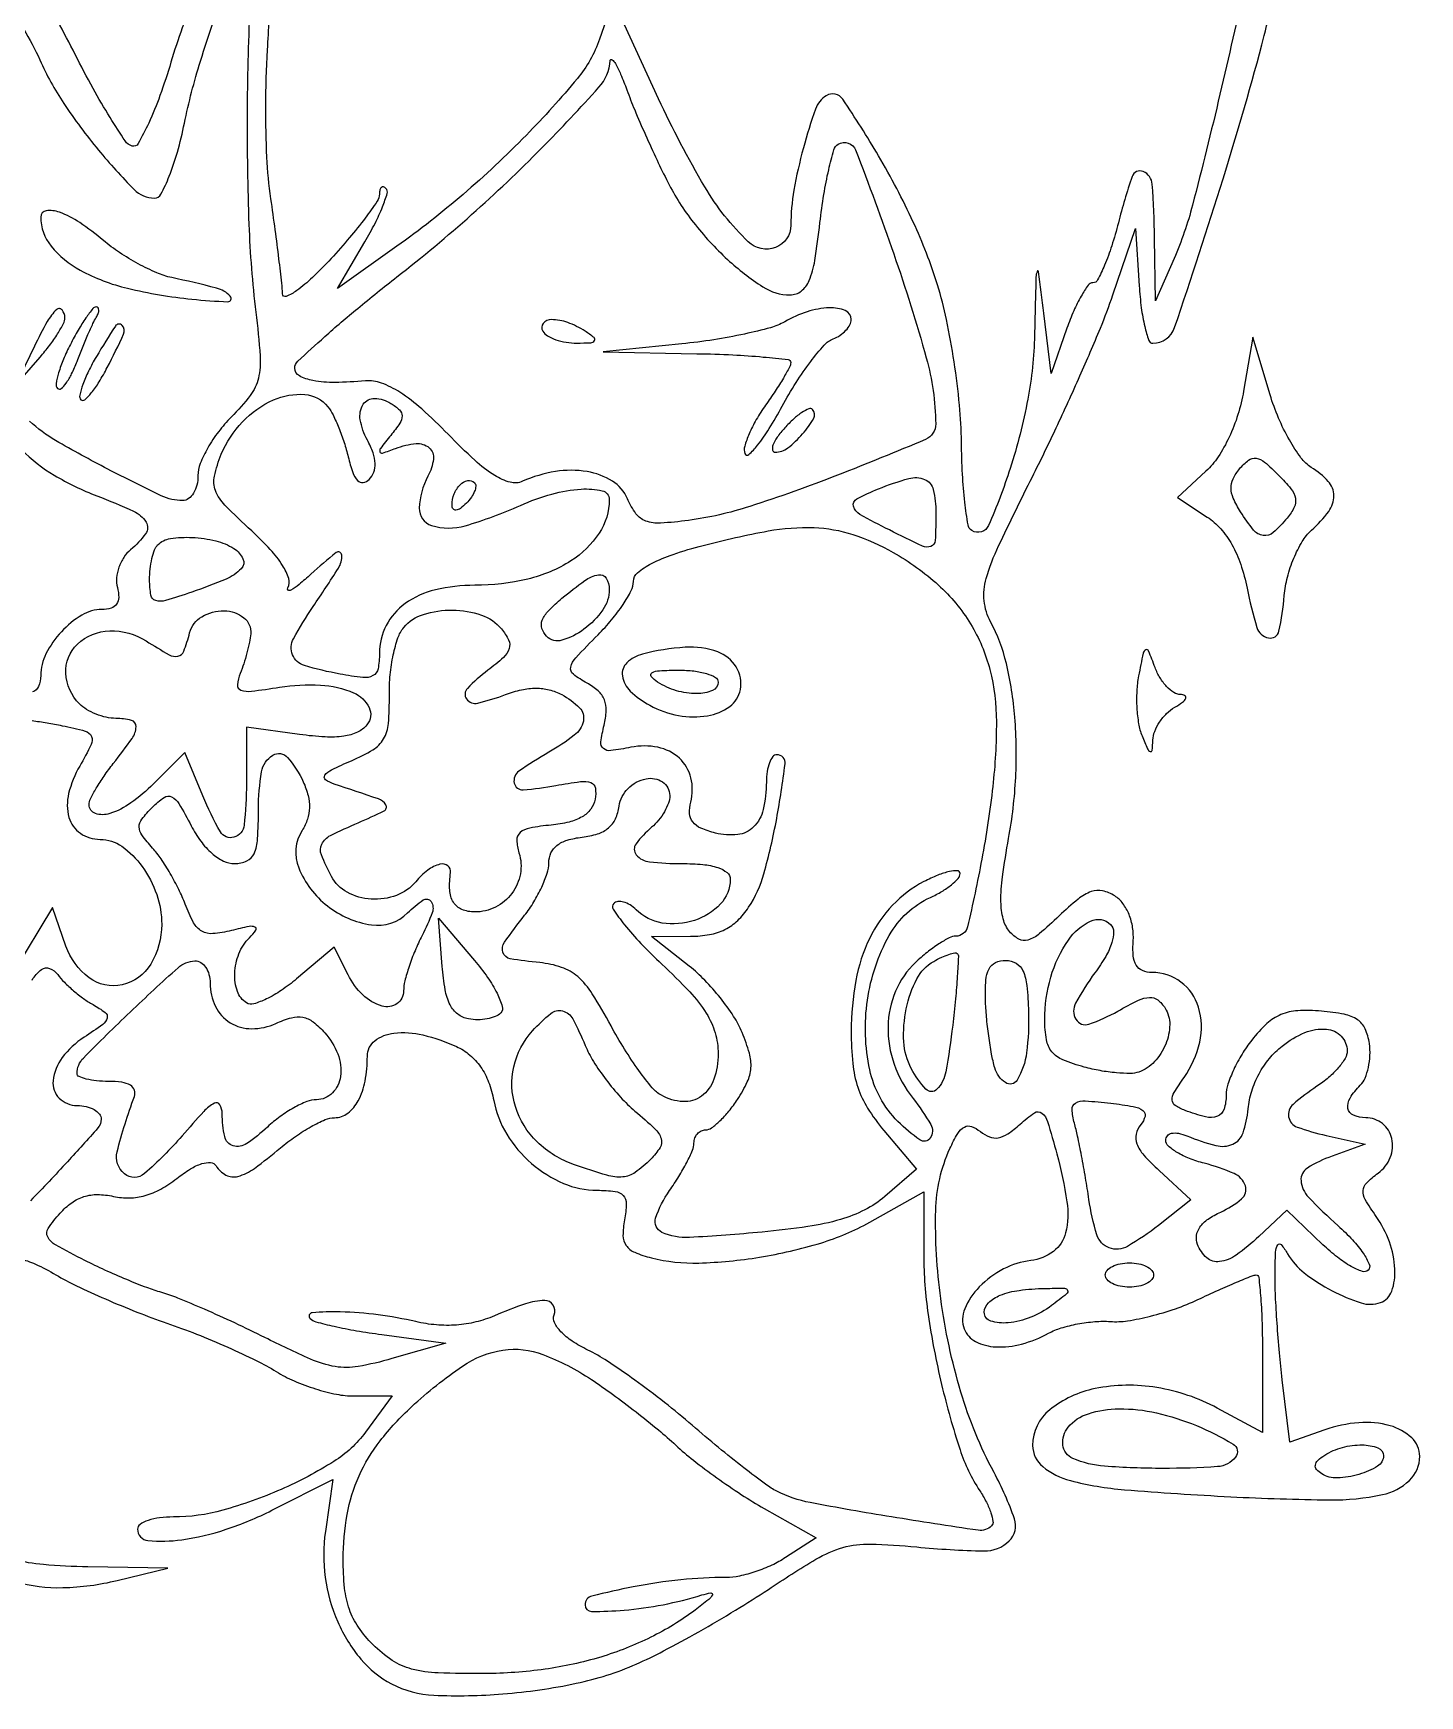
# Model space of a CAD drawing. Extents: x 20 to 193, y 3 to 220.
# Drawn here: x 78.4 to 193, y 3.2 to 140.6 of the extents above; entities that cross this region are included whole.
import ezdxf

# ---------------------------------------------------------------- set-up
doc = ezdxf.new("R2010")
doc.units = 0

msp = doc.modelspace()

# ---------------------------------------------------------------- linework, layer by layer
for points in [[(77.234956, 39.334454, -0.059831), (78.567768, 38.899197, -0.024474), (80.256152, 38.011373, 0.021898), (81.953327, 37.10774, 0.008842), (84.341275, 36.018975, 0.00873), (86.956594, 34.93585, 0.010955), (89.418488, 34.028044, -0.011838), (91.87225, 33.118311, -0.009565), (94.46289, 32.029583, -0.009692), (96.815722, 30.932366, -0.024463), (98.469128, 30.01908, 0.036361), (99.951215, 29.245822, 0.025977), (101.705214, 28.593105, 0.026378), (103.451592, 28.144264, 0.049747), (104.897971, 28), (108.059875, 28), (105.843399, 25.002056, -0.094047), (103.243171, 22.596084, -0.035966), (98.868092, 20.278348, -0.036094), (94.05024, 18.55721, -0.067842), (89.962487, 18, 0.032036), (88.827632, 17.927213, 0.049401), (87.870231, 17.70625, 0.06357), (87.207705, 17.384157, 0.25303), (87, 17, 0.386752), (87.860104, 16.054367, 0.05845), (90.651376, 16.116087, 0.045786), (94.339898, 16.981226, 0.036799), (98.10229, 18.551834), (103.138092, 21.103668), (102.528906, 16.801834, 0.069577), (102.522287, 13.010591, 0.068312), (103.553049, 9.337598, 0.072276), (105.456758, 6.26238, 0.0974), (108, 4.214164, 0.110619), (111.501154, 3.269767, 0.03088), (117.210384, 3.376053, 0.031764), (123.275132, 4.254612, 0.05136), (128.236167, 5.843762, 0.017827), (130.4858, 6.925684, 0.007769), (133.39585, 8.513433, 0.007677), (136.438469, 10.297617, 0.010149), (139.150257, 12.020555, -0.011203), (143.081721, 14.506801, -0.065873), (145.315527, 15.477524, -0.07637), (147.582175, 15.764505, -0.017879), (151.414089, 15.525629, 0.019504), (156.962412, 15.197841, 0.199222), (159.06265, 16.0204, 0.293748), (159.49636, 17.849715, 0.038573), (157.80513, 21.680589, -0.050951), (155.065794, 28.325184, -0.038456), (153.400662, 36.048566, -0.03944), (152.987674, 43.333179, -0.101678), (154.156954, 48.445131, -0.026146), (154.803594, 49.687795, -0.13294), (155.356118, 50.228272, -0.219393), (155.947105, 50.274525, -0.084925), (156.675712, 49.854172, 0.080225), (157.434432, 49.406954, 0.139599), (158.156463, 49.338078, 0.105001), (158.949291, 49.6654, 0.03371), (159.954209, 50.45856, -0.034105), (161.152757, 51.403014, -0.330093), (161.761749, 51.379577, -0.151328), (162.233797, 50.681061, -0.00772), (162.994853, 48.019116, -0.027281), (163.834239, 44.051485, -0.098295), (163.72614, 41.480685, -0.172548), (162.71992, 39.943911, -0.134317), (160.853954, 39.193609, 0.091436), (158.58529, 38.497683, 0.07987), (156.590977, 37.014659, 0.092045), (155.379263, 35.198695, 0.195237), (155.347334, 33.537245, 0.186705), (156.286795, 32.499162, 0.104187), (157.958121, 32.05734, 0.079708), (160.089775, 32.289027, 0.057305), (162.315741, 33.18283, -0.04993), (163.362911, 33.621296, -0.027224), (164.716866, 33.955969, -0.026857), (166.143788, 34.148605, -0.038232), (167.422525, 34.153799, 0.056828), (168.844466, 34.21237, 0.022814), (170.754553, 34.600201, 0.022222), (172.794553, 35.2098, 0.026154), (174.661627, 35.97097, -0.00424), (176.352603, 36.748384, -0.006139), (177.860285, 37.403972, -0.003348), (179.141169, 37.932274, -0.096421), (179.489102, 38, -0.384669), (179.693971, 37.815013, -0.005875), (179.849924, 36.090054, -0.012236), (179.96326, 33.991089, -0.007368), (180, 31.498057), (180, 24.996115), (176.264809, 26.998057, 0.082283), (171.26362, 28.698861, 0.09092), (166.159195, 28.608368, 0.119735), (162.409523, 26.85498, 0.227576), (161, 23.918545, 0.225727), (161.835232, 22.16272, 0.107699), (164.119078, 21.007773, 0.04341), (168.593533, 20.254146, 0.007096), (177.372044, 19.674755, 0.009925), (185.556013, 19.41389, 0.05572), (189.906848, 19.8474, 0.137506), (192.140723, 21.021573, 0.206243), (193, 23.016132, 0.208573), (192.332745, 24.546118, 0.119828), (190.545864, 25.545101, 0.087797), (187.96684, 25.793747, 0.064188), (185.145502, 25.200567), (182.255703, 24.193178), (181.636544, 29.346589, -0.007153), (181.401006, 31.575837, -0.005508), (181.205641, 34.01431, -0.005571), (181.073522, 36.297984, -0.013214), (181.039101, 38, -0.007451), (181.078999, 39.890047, -0.125815), (181.25387, 40.484009, -0.517705), (181.5499, 40.507366, -0.041698), (182.080111, 39.749978, 0.095982), (183.455414, 38.178078, 0.044254), (185.750051, 36.700229, 0.043361), (188.148281, 35.694574, 0.164768), (189.75, 35.720539, 0.228084), (190.686751, 36.668425, 0.095391), (190.94518, 38.491859, 0.074622), (190.495176, 40.730357, 0.066011), (189.397767, 42.842496, -0.018676), (188.49678, 44.236887, -0.146458), (188.311303, 44.97726, -0.190165), (188.589736, 45.598705, -0.035604), (189.560246, 46.420395, 0.138872), (190.56199, 47.701987, 0.153299), (190.692521, 49.26655, 0.169931), (189.914975, 50.513287, 0.170759), (188.531385, 51, -0.098125), (187.509293, 51.202536, -0.25925), (187.060476, 51.766469, -0.184691), (187.234602, 52.623786, -0.054993), (188.084665, 53.684665, 0.097756), (188.476848, 54.269762, 0.045419), (188.752402, 55.145527, 0.04264), (188.882461, 56.14946, 0.046072), (188.834665, 57.134665, 0.069593), (188.48726, 58.34501, 0.141038), (187.855299, 59.097277, 0.101512), (186.764752, 59.54496, 0.025982), (184.864685, 59.803528, 0.033662), (182.907166, 59.834855, 0.085675), (181.526301, 59.522831, 0.089274), (180.363648, 58.775573, 0.038761), (179.114685, 57.418669, 0.029942), (178.305345, 56.252379, 0.028011), (177.621189, 54.972111, 0.029146), (177.144696, 53.766871, 0.079722), (177, 52.865141, -0.077714), (176.817233, 51.696353, -0.230214), (176.271271, 51.125115, -0.150887), (175.284897, 51.069858, -0.030724), (173.596159, 51.601474, -0.052234), (172.784452, 52.014591, -0.246204), (172.536176, 52.455507, -0.145133), (172.700796, 53.078789, -0.016136), (173.514371, 54.32398, 0.097064), (174.813965, 57.253859, 0.130912), (174.708966, 60.139147, 0.159745), (173.252794, 62.207026, 0.161496), (170.861736, 63, -0.098686), (170.074226, 63.156961, -0.161714), (169.565143, 63.598192, -0.114926), (169.315594, 64.384873, -0.037607), (169.311736, 65.609264, 0.056821), (169.265217, 66.729741, 0.058551), (168.96698, 67.799097, 0.062703), (168.457022, 68.701873, 0.089102), (167.786375, 69.331204, 0.092234), (166.782098, 69.7463, 0.138975), (165.843058, 69.682171, 0.085165), (164.759133, 69.069755, 0.019947), (163.191081, 67.683067, -0.01441), (161.549504, 66.198655, -0.100087), (160.607125, 65.675435, -0.205737), (159.863778, 65.748881, -0.093717), (159.096637, 66.383559, -0.110919), (158.566454, 67.422686, -0.060111), (158.378431, 68.852192, -0.036987), (158.508893, 70.912495, -0.010552), (159.014274, 74.078716, 0.031844), (159.600078, 79.1184, 0.033754), (159.523307, 84.093513, 0.036417), (158.824651, 88.544002, 0.066764), (157.527358, 91.971368, -0.098803), (156.991258, 93.715502, -0.095645), (157.156127, 95.5533, -0.041314), (158.185865, 98.266281, -0.005066), (160.980363, 103.971368, 0.006527), (162.950186, 108.022775, 0.005676), (164.909791, 112.316589, 0.005718), (166.594614, 116.242787, 0.016711), (167.63402, 119), (169.5, 124.5), (169.804791, 119.75, 0.016196), (169.980981, 117.929281, 0.026023), (170.261531, 116.395313, 0.023823), (170.593947, 115.24175, 0.321044), (170.931647, 115, 0.321715), (172.737702, 116.296232, 0.005451), (176.739372, 128.582752, 0.012066), (180.142046, 140.42354, 0.064012), (181, 147.097601, -0.014056)], [(77.578628, 140.968262, -0.032253), (78.925511, 138.415113, 0.041697), (80.911118, 134.81731, 0.026332), (83.777698, 130.969563, 0.020673), (86.724391, 127.705144, 0.201452), (88.403516, 127, 0.279093), (88.940654, 127.32515, 0.025387), (89.623326, 128.808337, 0.026974), (90.299068, 130.802832, 0.017264), (90.876424, 133.180573, -0.024646), (92.200846, 138.304003, -0.010845), (94.430361, 144.944098, -0.003733)], [(178.569123, 144.861578, -0.005063), (176.484307, 135.585497, -0.00577), (174.212406, 126.410818, -0.039201), (172.688545, 122), (171.163148, 118.5), (171.081574, 123.690983, 0.013935), (170.887478, 128.141759, 0.282608), (170.132854, 129.193662, 0.435952), (169.215827, 128.779099, 0.018279), (168.083845, 124.950084, -0.014746), (167.537558, 123.053041, -0.022786), (166.944025, 121.454087, -0.018971), (166.371928, 120.235527, -0.280508), (165.98514, 120, 0.241524), (165.589535, 119.797065, 0.025627), (165.011498, 118.898437, 0.027115), (164.401824, 117.686686, 0.018437), (163.836197, 116.25), (162.51729, 112.5), (161.915748, 117.5, 0.001206), (161.495023, 120.927343, 0.76854), (161.372739, 120.944042, 0.093023), (161.272059, 120.472785, 0.000479), (161.157104, 115.685381, -0.041246), (160.595032, 110.377181, -0.030586), (159.14011, 104.657563, -0.025969), (157.355058, 99.946201, -0.455681), (155.973402, 99.516438, -0.217429), (155.65723, 99.989644, -0.011078), (155.395344, 101.865957, -0.016019), (155.199525, 104.178111, -0.010774), (155.11761, 106.827506, 0.021947), (154.954491, 109.887894, 0.013616), (154.508083, 113.458769, 0.013654), (153.873817, 116.966116, 0.023885), (153.132311, 119.822707, 0.033131), (151.128094, 125.021319, 0.024368), (148.259959, 130.491256, 0.016229), (145.300689, 135.168497, 0.401676), (143.935267, 135.459993, 0.171446), (143.051395, 134.361676, 0.017758), (142.047353, 131.144708, 0.023134), (141.261618, 127.643408, 0.043143), (141.005577, 124.75, -0.311099), (139.743253, 122.925468, -0.289174), (137.493628, 123.383017, -0.068723), (133.895679, 127.925146, -0.025032), (130.077004, 135.213114), (126.318562, 143.352584), (125.192363, 140.121968, -0.089575), (123.363487, 136.883626, -0.020603), (119.143313, 132.205486, -0.021303), (113.913154, 127.30351, -0.023327), (108.435545, 123.019087), (103.529965, 119.538175), (105.805617, 123.395119, 0.015495), (106.638535, 124.912335, 0.023825), (107.253986, 126.277897, 0.020493), (107.641336, 127.391267, 0.276551), (107.540635, 127.792698, 0.121501), (107.33537, 127.916742, 0.257038), (107.158812, 127.88069, 0.163666), (107.037798, 127.679602, 0.054374), (107, 127.333056, -0.150729), (106.817407, 126.741117, -0.011279), (105.825, 125.353857, -0.014806), (104.532219, 123.73255, -0.010685), (103, 122, -0.015571), (101.461846, 120.434607, -0.033871), (100.169094, 119.356039, -0.06241), (99.293229, 118.874197, -0.525351), (98.979893, 119.08361, 0.023958), (98.925222, 119.962817, 0.002613), (98.692068, 121.977125, 0.003195), (98.38646, 124.37336, 0.002574), (98.028297, 126.9449, -0.023663), (97.69673, 130.38017, -0.013476), (97.605118, 134.552649, -0.012227), (97.743478, 139.2493, -0.009799), (98.11501, 144.294961, 0.004583)], [(91.7778, 143.833366, 0.026729), (89.768043, 138.234923, -0.013573), (88.857911, 135.473309, -0.022371), (87.923089, 133.200613, -0.018361), (87.056885, 131.502467, -0.355808), (86.545231, 131.298869, -0.170552), (85.985202, 131.718294, -0.008689), (84.73509, 133.656901, -0.013053), (83.324873, 136.067817, -0.009022), (81.850821, 138.86418, 0.008702), (80.390698, 141.638422, 0.01343)], [(96.277145, 142.653382, 0.009477), (96.064357, 133.966679, 0.010656), (96.208535, 124.826885, 0.020881), (96.781668, 117.572495, -0.011751), (97.135469, 113.940157, -0.07607), (96.992039, 112.111006, -0.106343), (96.31843, 110.687532, -0.033093), (94.75, 108.899418, 0.033941), (93.697628, 107.695539, 0.033072), (92.807812, 106.350262, 0.034907), (92.189327, 105.064872, 0.094954), (92, 104.076923, -0.058656), (91.906495, 103.282601, -0.077714), (91.630475, 102.610096, -0.096321), (91.221879, 102.159574, -0.161921), (90.742043, 102, -0.111588), (88.967896, 102.40094, -0.008461), (84.534046, 104.605618, -0.011198), (80.233915, 106.958996, -0.058929), (78.080007, 108.565586, -0.152905)], [(77.43272, 106.1983, 0.064284), (80.120992, 104.095042, 0.042702), (83.650672, 102.389308, -0.015058), (86.679151, 101.126972, -0.147836), (87.708898, 100.226393, -0.306931), (87.673267, 99.262225, -0.061459), (86.430477, 97.942301, 0.075218), (85.865771, 97.308637, 0.060291), (85.461798, 96.487765, 0.061469), (85.271519, 95.612688, 0.086995), (85.336858, 94.819857, -0.061319), (85.446193, 94.004463, -0.156797), (85.271998, 93.441841, -0.168354), (84.814044, 93.110803, -0.073212), (84.061368, 93, 0.136431), (82.395942, 92.536949, 0.070329), (80.704557, 91.161333, 0.069217), (79.431211, 89.336938, 0.118332), (79, 87.540417, -0.096929), (78.823152, 86.636734, -0.228193), (78.326297, 86.18707, -0.103968)], [(78.278431, 83.822638, -0.007039), (79.523648, 83.627348, -0.006938), (80.768925, 83.396215, -0.015431), (82.68242, 82.951703, -0.228961), (83.190468, 82.515659, -0.222129), (83.17299, 81.838449, -0.014516), (82.222309, 80.064631, 0.069527), (81.308501, 77.79124, 0.129485), (81.336455, 75.819049, 0.176667), (82.277158, 74.505361, 0.151042), (83.911911, 74, -0.15567), (85.703251, 73.428435, -0.081698), (87.381302, 71.765896, -0.07387), (88.585698, 69.449839, -0.083207), (89, 66.977494, -0.135485), (88.094126, 63.695784, -0.205159), (85.730143, 61.981447, -0.220369), (82.996759, 62.567121, -0.148704), (81.085377, 65.184932), (79.975104, 68.369864), (76.737552, 63.013548, -0.012138)], [(78.279177, 62.370286, -0.088959), (79.070919, 63.24455, -0.261796), (79.729098, 63.340889, -0.141974), (80.400655, 62.831617, 0.036582), (80.953102, 62.19283, 0.020071), (81.714158, 61.491636, 0.019911), (82.548025, 60.838394, 0.029909), (83.328395, 60.343784, -0.034121), (84.329795, 59.697204, -0.309378), (84.48939, 59.23001, -0.170454), (84.124466, 58.706286, -0.011133), (82.578395, 57.643323, 0.084868), (80.784018, 55.973802, 0.138364), (80.023474, 54.053592, 0.223939), (80.530142, 52.61428, 0.200554), (82, 52, -0.054638), (82.765097, 51.916143, -0.074297), (83.4125, 51.667526, -0.093872), (83.846892, 51.300025, -0.172024), (84, 50.868174, -0.183644), (83.726877, 50.149633, -0.004116), (81.209375, 47.363062, -0.00874), (78.140794, 44.137242, -0.005734)], [(76.916086, 12.666139, 0.07785), (80.840374, 12.159525, 0.052424), (85.327256, 12.754125), (89.5, 13.759818), (82.900038, 13.879909, -0.015827), (79.224917, 14.063249, -0.048814), (76.779579, 14.505819, -0.057905)]]:
    msp.add_lwpolyline(points, format="xyb")
for points in [[(130.83618, 128.321114, 0.047704), (132.960136, 124.986048, 0.04093), (135.779931, 121.923964, 0.042301), (138.682021, 119.670702, 0.144914), (140.947559, 119, 0.167901), (141.871679, 119.319323, 0.128997), (142.521289, 120.175936, 0.058714), (142.992162, 121.845128, 0.011251), (143.417044, 124.969543, -0.011983), (143.736616, 127.294063, -0.017102), (144.139737, 129.337388, -0.013083), (144.568529, 130.981311, -0.186081), (144.928874, 131.456042, -0.469317), (146.361142, 130.974991, -0.008461), (149.51771, 122.38737, -0.016123), (152.207618, 113.785494, -0.06462), (152.985219, 108.337536, -0.305198), (152.143061, 107.051355, -0.00666), (144.862191, 104.098323, -0.014691), (137.620523, 101.515354, -0.044884), (132.538577, 100.360096, -0.018277), (130.241702, 100.135977, -0.101218), (129.019282, 100.30953, -0.150294), (128.207308, 100.915514, -0.056993), (127.5, 102.158205, 0.153927), (126.256268, 103.608015, 0.098376), (124.161793, 104.396813, 0.081429), (121.547856, 104.400895, 0.064504), (118.836396, 103.59245, -0.17262), (117.805758, 103.513218, -0.07455), (116.527526, 104.074822, -0.045044), (114.889291, 105.327527, -0.014199), (112.676868, 107.478197, 0.01712), (110.500248, 109.569483, 0.039372), (108.696659, 110.947615, 0.05422), (107.16322, 111.717755, 0.11185), (105.840472, 111.896507, -0.018578), (103.318726, 111.767034, -0.04801), (101.504702, 111.915757, -0.079572), (100.37942, 112.309459, -0.275528), (100, 112.945721, -0.208548), (100.250439, 113.520042, -0.004876), (102.479086, 115.549447, -0.009979), (105.204998, 117.887379, -0.006503), (108.439443, 120.481437, 0.015948), (114.616724, 125.630352, 0.016395), (120.394693, 131.11687, 0.011335), (125.147857, 136.159979, 0.169472), (126.070462, 138.358154, -0.592325), (126.226376, 138.431488, -0.10574), (126.504911, 138.120396, -0.030385), (126.941436, 137.236643, -0.011266), (127.450492, 135.945323, 0.010778), (128.10003, 134.292918, 0.005456), (128.985234, 132.239408, 0.005417), (129.945683, 130.138245, 0.008042)], [(79, 125.434259, 0.172977), (79.855254, 123.036065, 0.0973), (82.264658, 121.04069, 0.066567), (86.182774, 119.544612, 0.031929), (91.5, 118.642951, 0.017534), (94.469676, 118.437499, 0.668718), (94.672618, 118.884761, 0.142997), (93.528032, 119.56132, 0.009826), (89.827072, 120.428371, -0.049469), (88.59183, 120.823146, -0.02254), (87.06646, 121.566133, -0.022059), (85.516234, 122.500547, -0.028245), (84.182716, 123.499708, 0.027288), (82.228348, 124.969891, 0.058348), (80.550324, 125.830342, 0.123219), (79.454461, 125.95365, 0.375731)], [(78.476217, 114.75), (76.901073, 111.5), (78.950537, 113.860784, 0.017139), (79.735212, 114.829832, 0.020942), (80.39797, 115.789295, 0.019967), (80.881123, 116.627898, 0.12128), (81, 117.110784, 0.174521), (80.767505, 117.756592, 0.432171), (80.319345, 117.785231, 0.077291), (79.541106, 116.791706, 0.014728)], [(81.451944, 114.90707, 0.019784), (80.878882, 113.682468, 0.029074), (80.482672, 112.562371, 0.028569), (80.275107, 111.654394, 0.242867), (80.398285, 111.268381, 0.38888), (80.682716, 111.255964, 0.062748), (81.094516, 111.700377, 0.04228), (81.5572, 112.476673, 0.022417), (82.002048, 113.505387, -0.005761), (82.445911, 114.633528, -0.006227), (82.904655, 115.722142, -0.005901), (83.320482, 116.645658, -0.029683), (83.589044, 117.144075, 0.04409), (83.753985, 117.472477, 0.095894), (83.805975, 117.748572, 0.174048), (83.740987, 117.926762, 0.222682), (83.584697, 118, 0.231416), (83.30308, 117.862283, 0.014367), (82.738199, 117.091452, 0.018901), (82.103487, 116.092185, 0.01271)], [(120.5, 116, 0.122282), (120.891844, 115.617091, 0.048375), (121.580088, 115.298248, 0.044123), (122.425037, 115.083423, 0.041968), (123.309017, 115.015313, 0.011327), (124.478465, 115.049987, 0.230617), (124.779775, 115.216793, 0.400385), (124.740805, 115.475003, 0.021402), (124, 116, 0.055643), (122.565383, 116.715363, 0.088074), (121.216129, 116.95489, 0.224569), (120.54257, 116.636302, 0.320535)], [(140.5, 116.779674, -0.064678), (139.327618, 116.289209, -0.013816), (137.178125, 115.764515, -0.014224), (134.635147, 115.292983, -0.013118), (132, 114.952058), (125.5, 114.28395), (133.25, 114.141975, -0.007204), (136.22154, 114.044698, -0.01194), (138.723437, 113.866739, -0.0056), (140.784002, 113.647314, -0.380264), (141, 113.40437, -0.125098), (140.907137, 113.039018, -0.009065), (140.389448, 112.126266, -0.012239), (139.717669, 111.051276, -0.00894), (138.921526, 109.889793, 0.023921), (138.152434, 108.692389, 0.029688), (137.560254, 107.508335, 0.03053), (137.194226, 106.484517, 0.152174), (137.206117, 105.88165, 0.540973), (137.528374, 105.796863, 0.042136), (138.261735, 106.580807, 0.028472), (139.219536, 107.948523, 0.013891), (140.289876, 109.791267, -0.016775), (141.441102, 111.747209, -0.02053), (142.650439, 113.490166, -0.01948), (143.766559, 114.851917, -0.120286), (144.505285, 115.363655, 0.055806), (145.076908, 115.659727, 0.057952), (145.560928, 116.071712, 0.064396), (145.890143, 116.531657, 0.123781), (146, 116.968615, 0.305892), (145.508085, 117.697445, 0.104812), (144.188503, 117.930107, 0.06986), (142.360483, 117.609096, 0.053068)], [(83.6, 113.9, 0.019059), (82.950311, 112.697785, 0.02865), (82.486212, 111.600247, 0.027852), (82.223197, 110.709375, 0.259817), (82.32883, 110.337836, 0.39744), (82.632448, 110.329089, 0.039732), (83.182636, 110.903822, 0.03316), (83.830609, 111.815574, 0.018582), (84.5, 113, 0.010468), (85.854739, 115.759887, 0.315037), (85.727003, 116.482303, 0.476024), (85.16987, 116.42462, 0.011375)], [(178.438186, 111.054887, -0.033843), (177.96898, 109.105213, -0.033758), (177.240739, 107.234965, -0.035867), (176.33375, 105.615438, -0.060366), (175.328148, 104.428313), (172.974312, 102.246851), (175.424784, 100.641241, -0.067022), (176.543573, 99.67203, -0.053022), (177.470775, 98.365336, -0.046676), (178.198139, 96.727324, -0.032354), (178.719255, 94.767815, 0.02531), (179.534896, 91.517277, 0.275354), (180.494825, 90.646133, 0.409028), (181.359665, 91.209015, 0.033525), (181.804041, 94.143919, -0.042332), (182.063609, 95.675724, -0.035513), (182.587409, 97.238176, -0.036934), (183.281486, 98.610341, -0.073407), (184.054041, 99.548907, 0.048617), (185.472436, 101.108326, 0.162605), (185.899646, 102.403852, 0.186897), (185.438894, 103.579931, 0.067509), (184.033976, 104.746709, -0.09485), (183.180134, 105.537979, -0.029434), (182.223417, 107.0129, -0.028248), (181.325883, 108.824009, -0.027664), (180.63117, 110.737255), (179.194388, 115.5)], [(102.739668, 109.75, -0.052583), (103.165652, 109.073693, -0.018096), (103.638651, 108.016886, -0.017753), (104.079754, 106.805262, -0.019647), (104.417468, 105.605355, 0.024358), (104.788983, 104.331474, 0.104778), (105.19363, 103.65836, 0.244554), (105.64576, 103.497896, 0.16311), (106.147996, 103.747996, 0.106875), (106.535711, 104.349628, 0.101595), (106.649612, 105.069059, 0.076497), (106.474643, 105.940372, 0.035146), (106, 107, -0.078513), (105.413996, 108.684998, -0.189147), (105.666651, 109.958253, -0.266899), (106.604617, 110.445846, -0.128533), (107.944057, 110.034575, -0.050251), (108.658853, 109.486667, -0.207802), (108.869328, 108.997884, -0.148474), (108.685985, 108.400861, -0.022643), (107.935698, 107.388985, 0.00621), (107.079235, 106.309902, 0.260412), (107.036886, 106.027706, 0.402399), (107.244069, 105.928874, 0.009727), (108.340242, 106.316014, -0.065018), (110.023466, 106.708532, -0.205831), (111.103051, 106.366582, -0.252502), (111.461093, 105.425073, -0.090276), (111.00629, 104.011754, 0.114124), (110.294944, 101.381538, 0.337505), (111.307246, 99.945828, 0.14944), (114.094694, 99.920798, 0.032647), (118.651129, 101.599411, -0.036378), (121.253166, 102.536051, -0.05186), (123.672116, 102.949221, -0.07274), (125.419831, 102.809671, -0.349774), (126, 102.081787, -0.147504), (125.163355, 99.307482, -0.10488), (122.83061, 97.01814, -0.084049), (119.254283, 95.509012, -0.057966), (114.878401, 95, 0.0582), (111.623552, 94.619846, 0.097287), (109.122376, 93.483328, 0.118913), (107.561705, 91.680832, 0.119794), (107, 89.370012, -0.0464), (106.88151, 88.095931, -0.228957), (106.465221, 87.531671, -0.150663), (105.631839, 87.374898, -0.017897), (103.75, 87.657237, -0.026199), (100.792161, 88.371977, -0.228831), (99.821848, 89.25689, -0.223231), (99.898524, 90.582501, -0.024958), (101.513001, 93.233945, 0.007468), (103.606855, 96.416557, 0.15924), (103.883672, 97.495489, 0.60524), (103.424962, 97.699013, 0.016978), (101.33875, 95.924314, -0.011233), (100.358639, 95.070953, -0.03982), (99.6779, 94.590785, -0.300903), (99.461093, 94.601602, -0.382142), (99.421868, 94.788996, 0.211658), (99.503443, 95.551801, 0.063697), (98.99714, 96.633298, 0.045115), (97.979121, 97.957983, 0.02096), (96.441417, 99.489794, -0.013026), (94.225996, 101.627797, -0.100308), (93.442889, 102.830454, -0.151753), (93.352203, 104.021016, -0.041903), (93.929478, 105.829744, -0.092427), (95.67485, 108.511095, -0.098006), (98.237611, 110.31775, -0.124045), (100.82897, 110.767464, -0.210174)], [(140.505548, 108.006131, 0.026836), (139.879557, 107.235031, 0.064121), (139.526644, 106.589301, 0.150719), (139.496726, 106.179759, 0.349393), (139.722568, 106, 0.16593), (140.753863, 106.351935, 0.048942), (141.98662, 107.513173, 0.050145), (142.901354, 108.801948, 0.337629), (142.803037, 109.530297, 0.305748), (142.501048, 109.588987, 0.046095), (141.929339, 109.281384, 0.038623), (141.236234, 108.74018, 0.023774)], [(182.045252, 100.554525, -0.039251), (180.891227, 99.367222, -0.217318), (180.05985, 99.116256, -0.191667), (179.256863, 99.569167, -0.030073), (178.183136, 101.078361, -0.033859), (177.587375, 102.193806, -0.100934), (177.397934, 103.034339, -0.120132), (177.566892, 103.794806, -0.058812), (178.110286, 104.632886, -0.05544), (178.854088, 105.35025, -0.207284), (179.469822, 105.506004, -0.136747), (180.173131, 105.181042, -0.020193), (181.335394, 104.109051, -0.026453), (182.348423, 102.982761, -0.121213), (182.71887, 102.192526, -0.163808), (182.623879, 101.452241, -0.060166)], [(114.183333, 101.783333, -0.034019), (113.693024, 101.355562, -0.131573), (113.322581, 101.204271, -0.290264), (113.093678, 101.31173, -0.142677), (113, 101.633333, -0.094783), (113.175276, 102.54964, -0.102202), (113.674729, 103.309147, -0.145728), (114.299565, 103.647242, -0.253202), (114.85, 103.483333, -0.212536), (114.959631, 103.197768, -0.080535), (114.867292, 102.770833, -0.061283), (114.5985, 102.274266, -0.041736)], [(153, 101, -0.012029), (152.944722, 98.702631, -0.30045), (152.589111, 98.216795, -0.201391), (151.892053, 98.246271, -0.005754), (149.153638, 99.573242, -0.010984), (146.714748, 100.85758, -0.203759), (146.190544, 101.530078, -0.350176), (146.458698, 102.141069, -0.025349), (148.25, 102.968838, -0.026435), (150.753184, 103.824367, -0.168933), (152.072038, 103.747481, -0.24278), (152.784731, 102.903941, -0.056353)], [(94.97104, 98.03906, -0.143461), (95.718938, 97.189597, -0.310941), (95.582006, 96.372323, -0.102052), (94.317502, 95.510078, -0.015986), (91.481329, 94.4325, -0.010161), (89.312186, 93.735738, -0.144786), (88.507787, 93.733398, -0.28674), (88.107523, 94.182793, -0.04231), (88, 95.451171, -0.027344), (88.049093, 96.348203, -0.029499), (88.195833, 97.211698, -0.030825), (88.409413, 97.930195, -0.109137), (88.666667, 98.333333, -0.161038), (89.71973, 98.863048, -0.048381), (91.53521, 98.953975, -0.048031), (93.469319, 98.676224, -0.081504)], [(149.470429, 97.718322, -0.054944), (153.197493, 95.028671, -0.07231), (155.86819, 91.802896, -0.074413), (157.458282, 88.027421, -0.062598), (158, 83.717414, -0.027917), (157.701797, 78.380643, -0.018926), (156.794773, 72.358236, -0.010004), (155.621057, 66.778733, -0.349088), (154.641599, 66, 0.121725), (154.108424, 65.868246, 0.023585), (153.246512, 65.361295, 0.023815), (152.274819, 64.658077, 0.02003), (151.314451, 63.825686, 0.10526), (149.664279, 61.448789, 0.095107), (149.04703, 58.516457, 0.089801), (149.550829, 55.420139, 0.081706), (151.114004, 52.582196, -0.034371), (152.569813, 50.444177, -0.286061), (152.538262, 49.323772, -0.424225), (151.670074, 49.163119, -0.04151), (149.86201, 50.693545, -0.14424), (147.535183, 54.963991, -0.089361), (147.338753, 60.715151, -0.091212), (149.148144, 66.066913, -0.16018), (152.5481, 69.203869, 0.027243), (153.486885, 69.694998, 0.035871), (154.279754, 70.247006, 0.038868), (154.843646, 70.780378, 0.185978), (155, 71.186195, 0.404619), (154.786015, 71.407332, 0.064132), (154.123722, 71.344077, 0.041834), (153.161645, 71.039154, 0.02168), (152.016927, 70.508753, 0.083219), (149.422459, 68.563699, 0.077432), (147.527202, 65.83391, 0.068001), (146.381452, 62.335922, 0.045215), (146, 58.126385, 0.024622), (146.130448, 55.478979, 0.055106), (146.546915, 53.511248, 0.060274), (147.354344, 51.792036, 0.035021), (148.698804, 49.946104), (151.397608, 46.738758), (148.789509, 44.495367, -0.060234), (147.130101, 43.384197, -0.046803), (145.107682, 42.585351, -0.034168), (142.420814, 42.000471, -0.013149), (138.627661, 41.544131, -0.009901), (132.61801, 41.100813, -0.119459), (130.355062, 41.521861, -0.384405), (129.833055, 42.706444, -0.075106), (130.981897, 44.974576, 0.016683), (131.754488, 46.139992, 0.01941), (132.407182, 47.298046, 0.018768), (132.879686, 48.309863, 0.100173), (133, 48.90437, -0.087932), (133.074143, 49.322704, -0.094623), (133.286978, 49.678159, -0.100062), (133.604257, 49.915939, -0.111377), (133.976947, 50, 0.159153), (134.458137, 50.157146, 0.033022), (135.149233, 50.736108, 0.031612), (135.89555, 51.546539, 0.025254), (136.595823, 52.505901, 0.034868), (137.410163, 53.96061, 0.092922), (137.709366, 55.106945, 0.087404), (137.581731, 56.325456, 0.0285), (136.983784, 58.039148, 0.045869), (136.280455, 59.375815, 0.02419), (135.183165, 60.898563, 0.023858), (133.899425, 62.360774, 0.033761), (132.614908, 63.522158), (129.5, 65.977821), (132.726947, 65.988911, 0.044017), (134.296754, 66.132813, 0.071374), (135.565662, 66.55599, 0.075638), (136.613585, 67.296847, 0.056153), (137.5198, 68.389875, 0.076812), (138.779725, 71.161054, 0.022658), (139.837688, 75.718791, 0.015119), (140.531309, 80.230558, 0.450507), (139.850655, 81, 0.234357), (139.523457, 80.837725, 0.070764), (139.245382, 80.339062, 0.054246), (139.052659, 79.611716, 0.035971), (138.984687, 78.75, -0.05388), (138.721489, 76.460594, -0.141359), (137.931892, 75.025406, -0.171528), (136.614915, 74.393753, -0.088573), (134.7696, 74.521691, -0.040519), (133.575341, 74.926619, -0.12347), (132.900473, 75.443488, -0.155627), (132.636655, 76.138608, -0.077589), (132.732481, 77.085008, 0.124267), (132.749547, 79.08993, 0.148737), (131.792109, 80.708898, 0.13682), (130.019056, 81.608372, 0.099051), (127.792561, 81.608512, -0.01733), (126.125608, 81.334814, -0.20748), (125.512971, 81.511692, -0.26053), (125.30357, 82.050233, -0.026761), (125.574333, 83.440144, 0.050331), (125.748735, 84.631737, 0.10822), (125.591741, 85.541688, 0.114052), (125.077029, 86.272553, 0.059747), (124.160811, 86.913937, -0.042254), (123.029757, 87.648286, -0.291461), (122.817104, 88.243246, -0.133193), (123.226371, 89.012835, -0.007952), (125.073025, 90.919179, 0.022971), (126.193445, 92.147566, 0.026536), (127.140201, 93.417914, 0.027036), (127.81611, 94.562694, 0.1204), (128, 95.31529, -0.223928), (128.341242, 96.03903, -0.052997), (129.485171, 96.794602, -0.038469), (131.277276, 97.554258, -0.016866), (133.75, 98.292961, -0.018767), (139.133401, 99.491375, -0.054566), (142.929519, 99.767026, -0.070231), (146.127788, 99.19571, -0.049624)], [(126, 94.654988, -0.15497), (125.465735, 92.972613, -0.07875), (123.900913, 91.365806, -0.088901), (122.090203, 90.45937, -0.274657), (120.81629, 90.78371, -0.124473), (120.427874, 91.435039, -0.170383), (120.460014, 92.111591, -0.097703), (120.974945, 92.897919, -0.025485), (122.089919, 93.926812, -0.018214), (123.978607, 95.386244, -0.109773), (125.112128, 95.869223, -0.313214), (125.74203, 95.585695, -0.136024)], [(96.361087, 90.999516, -0.027984), (96.256284, 90.298151, -0.013658), (96.048571, 89.417368, -0.013502), (95.781988, 88.510527, -0.019019), (95.492272, 87.719183, 0.074374), (95.261823, 86.779563, 0.343938), (95.544296, 86.339345, 0.115611), (96.414247, 86.245398, 0.008984), (98.74793, 86.575683, -0.052482), (102.12348, 86.757114, -0.089206), (104.869027, 86.116836, -0.180196), (106.143368, 84.896833, -0.293882), (105.968883, 83.462506, -0.113004), (105.176751, 82.856541, -0.071666), (104.056608, 82.528514, -0.049798), (102.515527, 82.463321, -0.019748), (100.404316, 82.668169), (96, 83.271848), (96, 78.635924, -0.026941), (95.813517, 75.177478, -0.303734), (94.974556, 74.176352, -0.347313), (93.850423, 74.631897, -0.03037), (92.399322, 77.586713), (90.900698, 81.173425), (88.313985, 78.586713, -0.041311), (86.460655, 77.01671, -0.076888), (84.706411, 76.132724, -0.161185), (83.520188, 76.140221, -0.321666), (83, 76.865141, -0.115806), (83.112818, 77.345709, -0.017392), (83.5875, 78.223033, -0.018748), (84.234226, 79.235972, -0.015202), (85, 80.272871, 0.012617), (86.549367, 82.348261, 0.141545), (86.884197, 83.310605, 0.357049), (86.500105, 83.83489, 0.063245), (85.2, 84, -0.056383), (84.422897, 84.08791, -0.038823), (83.57625, 84.3525, -0.039117), (82.790842, 84.740359, -0.062206), (82.2, 85.2, -0.18504), (81.07194, 87.729721, -0.220473), (82.033472, 90.133696, -0.184621), (84.702288, 91.234402, -0.148755), (87.714817, 90.402941, 0.011294), (89.609974, 89.261628, 0.178188), (90.341002, 89.138555, 0.262953), (90.82645, 89.547564, 0.025157), (91.310436, 91.079108, -0.199006), (92.316165, 92.405772, -0.137104), (94.163393, 92.890754, -0.1623), (95.787593, 92.320683, -0.256361)], [(117.078265, 91.405697, -0.059788), (117.674968, 90.481465, -0.194236), (117.725131, 89.767674, -0.131207), (117.253183, 89.03854, -0.022296), (115.96565, 87.97409, 0.037193), (114.267664, 86.483037, 0.366824), (114.203683, 85.60425, 0.302403), (115.127555, 85.263881, 0.032258), (117.426787, 85.972164, -0.036057), (118.752795, 86.369651, -0.055233), (119.944275, 86.499799, -0.061501), (121.036641, 86.363203, -0.061114), (122.065475, 85.964959, -0.073329), (123.536265, 84.874929, -0.256804), (123.855313, 83.781338, -0.175204), (123.107253, 82.60331, -0.035216), (121.006323, 81.20349, 0.023623), (118.526545, 79.632954, 0.300095), (118.140788, 78.655525, 0.375431), (118.880609, 78.098566, 0.028122), (121.585126, 78.449992, -0.012673), (123.610831, 78.777109, -0.11869), (124.483311, 78.68823, -0.28064), (124.849583, 78.240628, -0.08166), (124.826937, 77.311283, -0.115772), (124.464656, 76.495303, -0.098403), (123.758447, 75.868039, -0.073509), (122.676869, 75.431853, -0.035147), (121.195625, 75.183197, 0.020405), (119.428613, 74.939843, 0.134553), (118.630679, 74.559146, 0.226428), (118.356584, 73.933287, 0.068802), (118.536433, 72.885209, -0.121059), (118.651683, 71.151709, -0.117609), (117.95422, 69.541264, -0.116356), (116.597159, 68.40682, -0.116679), (114.877555, 68, -0.09888), (113.816445, 68.211917, -0.157739), (113.119415, 68.807576, -0.125429), (112.806242, 69.815685, -0.05211), (112.881579, 71.25, 0.276218), (112.653505, 71.817076, 0.229936), (112.006168, 71.94654, 0.099777), (110.99079, 71.451639, 0.056473), (110, 70.5, -0.131229), (108.408491, 69.370749, -0.104985), (106.321295, 69.061843, -0.108212), (104.339722, 69.627053, -0.147547), (103.035184, 70.934259, -0.027257), (102.201526, 72.719414, -0.214415), (102.237255, 73.611349, -0.163399), (102.942017, 74.314692, -0.014553), (105.25, 75.376959, 0.014004), (107.384747, 76.356656, 0.44401), (107.525548, 76.852247, 0.17151), (106.910311, 77.34185, 0.003783), (103.25, 78.574745, -0.075725), (102.548184, 78.92991, -0.420629), (102.489633, 79.305061, -0.121627), (103.044824, 79.7607, -0.011089), (104.688344, 80.500547, 0.034757), (106.467417, 81.404918, 0.127656), (107.345801, 82.298047, 0.11135), (107.742904, 83.575664, 0.023345), (107.820386, 85.931207, -0.027783), (107.890213, 87.602655, -0.02801), (108.14499, 89.251465, -0.02917), (108.530172, 90.656134, -0.091949), (109.004486, 91.505406, -0.144632), (110.631931, 92.596959, -0.079134), (113.028677, 92.948388, -0.078661), (115.431721, 92.537505, -0.138813)], [(128.75, 89.310674, 0.126437), (127.462984, 88.595577, 0.242905), (127.084307, 87.509641, 0.169401), (127.738326, 86.243104, 0.066878), (129.350759, 85.079872, 0.076017), (131.734777, 84.237484, 0.090209), (134.119612, 84.21845, 0.113827), (135.953593, 84.99088, 0.191548), (136.838177, 86.380173, 0.18742), (136.49415, 88.248743, 0.169232), (134.963172, 89.49413, 0.103426), (132.265325, 89.878411, 0.047781)], [(169.756919, 87.508738, 0.034947), (169.606632, 86.251973, 0.026531), (169.612041, 84.863758, 0.027116), (169.75802, 83.556003, 0.05489), (170.039019, 82.560283, 0.007326), (170.496413, 81.476554, 0.196306), (170.716779, 81.263263, 0.497469), (170.87639, 81.359339, 0.017115), (170.936614, 82.20031, -0.085311), (171.089384, 82.926061, -0.05265), (171.495443, 83.700568, -0.050953), (172.075864, 84.40396, -0.062999), (172.75, 84.919901, 0.025333), (173.390763, 85.337942, 0.131464), (173.654274, 85.663374, 0.394507), (173.58135, 85.874685, 0.116334), (173.217776, 85.969591, -0.139131), (172.667575, 86.139908, -0.059958), (172.073309, 86.636864, -0.052854), (171.528414, 87.355196, -0.047293), (171.12229, 88.198455, 0.008447), (170.587014, 89.573595, 0.437742), (170.34669, 89.66336, 0.228152), (170.13167, 89.383091, 0.004225)], [(135, 87, -0.304766), (134.530389, 86.301117, -0.097179), (133.23706, 86.04735, -0.071596), (131.547831, 86.29048, -0.072084), (130, 87, -0.07201), (129.470206, 87.462332, -0.473162), (129.52332, 87.763835, -0.116665), (130.143611, 87.942368, -0.010814), (131.75, 87.984687, -0.029148), (132.995198, 87.917922, -0.045617), (134.045312, 87.701752, -0.057513), (134.778455, 87.383899, -0.267845)], [(100.701512, 78.75, -0.043385), (101.098373, 77.627533, -0.068971), (101.215506, 76.617066, -0.074602), (101.05185, 75.670757, -0.060994), (100.612027, 74.741371, 0.241977), (100.335109, 71.638933, 0.13092), (102.702007, 68.500516, 0.129649), (106.33464, 66.937128, 0.237825), (109.321822, 67.921822, -0.047196), (110.616001, 68.992298, -0.421641), (111.26713, 68.859432, -0.236865), (111.365278, 67.939635, -0.029608), (110.52568, 66.04966, 0.019892), (109.94169, 64.801004, 0.018927), (109.448169, 63.489231, 0.019268), (109.101116, 62.29787, 0.06131), (109, 61.476336, -0.247677), (108.444052, 60.422861, -0.224071), (107.218989, 60.226707, -0.121396), (105.632349, 61.142966, -0.08596), (104.408947, 62.806909), (103.267661, 65.096102), (100.154301, 62.476382, -0.026235), (98.887437, 61.519196, -0.036548), (97.655728, 60.811469, -0.040056), (96.611731, 60.40847, -0.213639), (96.020471, 60.487348, -0.172589), (95.26024, 61.436332, -0.094331), (95.041424, 62.929651, -0.084612), (95.390248, 64.554799, -0.099553), (96.25, 65.870763, 0.037035), (96.785528, 66.502545, 0.488797), (96.712345, 66.756854, 0.148126), (96.22476, 66.799476, 0.008796), (94.765031, 66.466127, -0.038296), (93.236585, 66.210755, -0.152954), (92.319963, 66.410499, -0.141925), (91.641991, 67.10868, -0.031367), (90.945428, 68.643535, 0.023903), (90.412393, 69.8662, 0.017049), (89.705423, 71.182072, 0.017269), (88.943395, 72.393101, 0.034861), (88.247239, 73.279298, -0.024928), (87.35866, 74.365363, -0.158775), (87.13688, 75.032478, -0.169927), (87.35832, 75.677692, -0.029547), (88.226875, 76.655446, -0.045677), (89.191755, 77.458481, -0.268171), (89.823589, 77.508375, -0.149909), (90.426814, 76.954459, -0.013284), (91.435713, 75.124318, 0.03963), (92.232207, 73.843866, 0.054793), (93.148964, 72.850202, 0.064869), (94.106489, 72.21379, 0.114761), (95.02568, 72, 0.10577), (96.042969, 72.217633, 0.186062), (96.640316, 72.819816, 0.089542), (96.930625, 74.033207, 0.014059), (97, 76.5, -0.041466), (97.256241, 79.584474, -0.218074), (98.185525, 80.956914, -0.365638), (99.407259, 80.766144, -0.072191)], [(131, 77.622445, -0.086594), (130.892217, 77.004766, -0.04354), (130.559375, 76.28386, -0.041499), (130.073942, 75.578122, -0.048188), (129.5, 75, 0.059328), (128.211698, 73.643329, 0.346938), (128.236363, 72.724948, 0.195285), (129.332768, 72.139657, 0.026162), (132, 72, -0.022297), (133.740619, 71.92234, -0.056324), (134.980769, 71.66875, -0.092594), (135.734905, 71.257846, -0.225521), (136, 70.7, -0.191336), (135.190243, 68.661414, -0.126128), (133.031459, 67.296932, -0.11804), (130.363696, 67.089129, -0.158339), (128.216667, 68.183333, 0.054659), (127.71435, 68.58638, 0.074316), (127.18415, 68.822275, 0.093887), (126.709618, 68.861769, 0.171967), (126.36342, 68.696753, 0.359207), (126.318565, 68.229433, 0.019596), (127.257184, 66.950718, 0.023159), (128.61098, 65.403121, 0.013994), (130.346753, 63.693532, -0.016735), (132.646261, 61.403752, -0.048313), (134.01894, 59.625914, -0.068244), (134.749914, 58.009389, -0.072224), (135, 56.287102, -0.083361), (134.645232, 54.173995, -0.152618), (133.617882, 52.781331, -0.174009), (132.089279, 52.328908, -0.113836), (130.306567, 52.848312, -0.09177), (129.558768, 53.469573, -0.016975), (128.455737, 54.889087, -0.017701), (127.265813, 56.661504, -0.015319), (126.14251, 58.599907, 0.017615), (124.59857, 61.236201, 0.070476), (123.388278, 62.656467, 0.099896), (122.061884, 63.425095, 0.05755), (120.25, 63.813358, -0.01737), (117.809244, 64.134584, -0.281085), (117.208591, 64.654658, -0.235329), (117.339155, 65.500778, -0.012793), (119, 67.727129, 0.030484), (119.765449, 68.832725, 0.028235), (120.4125, 70.051206, 0.029381), (120.862721, 71.201853, 0.078716), (121, 72.068436, -0.108554), (121.178041, 72.87883, -0.121247), (121.676195, 73.502675, -0.092786), (122.527309, 73.935652, -0.042776), (123.75, 74.183578, 0.047288), (125.039515, 74.457168, 0.098515), (125.937353, 74.947622, 0.11152), (126.510665, 75.698169, 0.072404), (126.819551, 76.75, -0.162978), (127.548339, 78.205587, -0.145449), (129.041289, 79.010781, -0.201917), (130.401348, 78.745359, -0.249913)], [(117.023974, 59.65622, -0.107057), (116.579788, 59.357799, -0.049042), (115.905563, 59.163728, -0.045469), (115.126439, 59.09233, -0.047026), (114.35622, 59.164536, -0.118645), (113.471476, 59.563511, -0.112609), (112.844859, 60.327868, -0.072547), (112.433293, 61.579947, -0.023874), (112.190983, 63.508317), (111.881966, 67.5), (114.858737, 64, -0.023884), (115.940403, 62.597704, -0.036728), (116.722693, 61.280265, -0.041343), (117.153845, 60.200118, -0.272205)], [(166.147358, 62.985442, 0.034588), (164.547559, 60.475685, 0.264968), (164.574049, 59.130588, 0.354459), (165.648499, 58.736203, 0.046074), (168.041395, 59.809335, -0.015155), (169.738821, 60.700279, -0.097948), (170.66953, 60.945647, -0.184748), (171.33412, 60.737966, -0.085279), (171.949274, 60.053882, -0.145629), (172.33101, 58.690604, -0.093796), (171.99739, 57.071845, -0.090098), (171.073507, 55.630479, -0.119496), (169.77778, 54.775594, -0.086884), (169.075672, 54.653613, -0.022303), (167.92066, 54.70668, -0.022026), (166.587973, 54.887094, -0.020788), (165.25, 55.186537, -0.0321), (163.507231, 55.775552, -0.122339), (162.589187, 56.449945, -0.133221), (162.135839, 57.441391, -0.041021), (162, 59.094333, -0.070276), (162.497646, 62.617512, -0.081095), (163.948768, 65.680168, -0.130066), (165.778956, 67.246284, -0.318818), (167.434775, 66.965225, -0.197279), (167.686321, 66.3633, -0.079958), (167.548007, 65.468064, -0.054872), (167.035595, 64.328294, -0.026132)], [(154.387664, 58.641321, -0.014828), (153.818633, 54.788921, -0.147489), (153.088666, 53.348915, -0.433752), (152.175046, 53.357831, -0.062863), (150.968611, 55.058652, -0.109263), (150.347404, 57.271058, -0.065604), (150.55257, 60.003406, -0.067541), (151.431817, 62.482334, -0.147268), (152.819816, 63.91904, -0.018983), (153.477782, 64.255124, -0.028348), (154.078009, 64.493197, -0.027402), (154.564997, 64.62595, -0.254474), (154.767015, 64.566319, -0.212169), (154.864749, 64.312276, -0.003265), (154.772597, 62.708835, -0.008082), (154.621299, 60.824086, -0.005182)], [(93, 62.122445, 0.113476), (93.442429, 60.198113, 0.143061), (94.664113, 58.849797, 0.139638), (96.44471, 58.351332, 0.106146), (98.433613, 58.787798, -0.039094), (99.732209, 59.260909, -0.115709), (100.674126, 59.299395, -0.119209), (101.518279, 58.915458, -0.042796), (102.491652, 58.009224, -0.094107), (103.554733, 56.267102, -0.121775), (103.774202, 54.413993, -0.164729), (103.109438, 53.041326, -0.198989), (101.800762, 52.487369, 0.093274), (100.996488, 52.329697, 0.032112), (99.921334, 51.818535, 0.030598), (98.780934, 51.088896, 0.030968), (97.742932, 50.228223, -0.039559), (96.029966, 48.856809, -0.224438), (94.906048, 48.681796, -0.273284), (94.206728, 49.432201, -0.054212), (94, 51.333277, 0.130579), (93.803238, 52.07385, 0.410285), (93.355468, 52.199094, 0.080373), (92.481023, 51.511495, 0.007809), (90.682141, 49.495023, -0.035237), (87.586986, 46.386594, -0.367247), (85.91789, 46.364596, -0.288757), (85.32076, 48.179603, -0.028783), (86.744216, 52.75, 0.177439), (86.748529, 53.272279, 0.17645), (86.414461, 53.675178, 0.09792), (85.696639, 53.924265, 0.03471), (84.606989, 54, -0.023599), (83.607897, 54.047182, -0.03767), (82.765803, 54.19146, -0.043823), (82.163628, 54.399458, -0.295862), (82, 54.651779, -0.197621), (82.526573, 55.932026, -0.007061), (86.395409, 59.730689, -0.007544), (90.353244, 63.39596, -0.176428), (91.75, 63.958202, -0.150382), (92.226518, 63.828831, -0.1027), (92.632812, 63.43619, -0.084719), (92.906659, 62.837138, -0.065025)], [(160.658918, 59.75, -0.038939), (160.495169, 56.370953, -0.1044), (159.708938, 54.107406, -0.430942), (158.742905, 53.896796, -0.176407), (157.867081, 55.117272, -0.023379), (157.6036, 56.260712, -0.01108), (157.366222, 57.754761, -0.010955), (157.186491, 59.331531, -0.015233), (157.09968, 60.75, -0.025804), (157.133266, 62.354045, -0.100704), (157.399589, 63.304267, -0.166868), (157.93034, 63.814931, -0.109288), (158.766932, 64, -0.133765), (159.632821, 63.764128, -0.156269), (160.19814, 63.130981, -0.080115), (160.51947, 61.917916, -0.017411)], [(124.008387, 56.979752, 0.041317), (124.693421, 55.648642, 0.022683), (125.733978, 54.138161, 0.022469), (126.936814, 52.691181, 0.033222), (128.125977, 51.547451, -0.014129), (129.77008, 50.082729, -0.12548), (130.285411, 49.270046, -0.222453), (130.194973, 48.534316, -0.056387), (129.424841, 47.567699, -0.04051), (128.136736, 46.472968, -0.138405), (127.112939, 46.101126, -0.090624), (125.805833, 46.242095, -0.011811), (123.128114, 47.105184, -0.107956), (120.044187, 48.998109, -0.125933), (118.238301, 51.912986, -0.133265), (118.109272, 55.207231, -0.12813), (119.654988, 58.171259, -0.035445), (121.163026, 59.617181, -0.244893), (122.132964, 59.827143, -0.205383), (122.97554, 59.156467, -0.025175)], [(113.364181, 56.879929, -0.068047), (114.472902, 56.179539, -0.066631), (115.36196, 55.202794, -0.061056), (116.020888, 53.94758, -0.044029), (116.448419, 52.42326, 0.091514), (117.520263, 49.643034, 0.07645), (119.568968, 47.225914, 0.077822), (122.209338, 45.571368, 0.101456), (124.996187, 45, -0.029337), (126.485514, 44.91254, -0.17933), (127.160097, 44.568006, -0.198687), (127.40862, 43.890214, -0.037033), (127.253563, 42.546099, 0.048304), (127.13361, 41.250911, 0.154778), (127.395989, 40.435468, 0.140373), (128.100723, 39.873167, 0.037173), (129.481155, 39.415374, 0.068865), (133.394292, 38.989557, 0.033169), (138.426207, 39.471248, 0.032957), (143.486097, 40.643405, 0.054084), (147.529058, 42.36035), (152, 44.859207), (152, 39.639702, 0.036729), (152.361651, 34.723083, 0.021648), (153.475441, 28.936064, 0.021129), (154.997283, 23.556277, 0.065466), (156.630767, 20.163236, -0.026025), (157.175764, 19.227469, -0.037981), (157.546627, 18.348874, -0.042712), (157.720593, 17.632162, -0.238934), (157.601429, 17.268096, -0.237222), (156.494863, 16.901926, -0.003321), (149.333204, 18.005643, -0.007232), (142.59645, 19.189941, -0.070145), (139.858402, 20.123339, -0.042382), (138.925817, 20.69938, -0.005969), (137.124993, 22.068294, -0.006775), (135.030307, 23.746515, -0.005716), (132.858402, 25.577529, 0.011523), (130.566271, 27.464803, 0.010391), (128.110425, 29.312461, 0.010474), (125.840409, 30.876399, 0.032184), (124.21964, 31.80005, -0.032576), (122.941888, 32.529548, -0.055636), (121.999339, 33.315509, -0.075482), (121.468847, 34.068248, -0.210435), (121.438255, 34.69969, 0.236766), (121.357241, 35.51898, 0.261401), (120.662384, 35.894897, 0.079379), (119.064581, 35.614238, 0.018198), (116.5, 34.623372, -0.041901), (114.974024, 34.115413, -0.041039), (113.374038, 33.864502, -0.039879), (111.711669, 33.874798, -0.035236), (110, 34.14462, 0.024474), (106.890861, 34.703496, 0.02496), (103.762373, 34.951175, 0.029226), (101.444094, 34.883135, 0.636891), (101.267928, 34.398739, 0.133342), (101.736952, 34.130021, 0.008938), (103.253969, 33.763152, 0.012362), (105.104683, 33.398229, 0.008918), (107.184594, 33.079361), (112.5, 32.361244), (108.037513, 31.084861, -0.025928), (105.238625, 30.439131, -0.085016), (103.347371, 30.429157, -0.064262), (101.290169, 31.0491, -0.010618), (97.537513, 32.826241, 0.006439), (95.042683, 34.033344, 0.00661), (92.539144, 35.165014, 0.006428), (90.342664, 36.089699, 0.027573), (89, 36.550313, -0.021705), (87.775919, 36.954264, -0.008256), (86.105362, 37.618926, -0.008159), (84.311273, 38.401887, -0.009892), (82.65655, 39.196309, -0.009136), (80.219899, 40.482409, -0.14648), (79.574495, 41.140084, -0.276416), (79.613154, 41.851685, -0.035496), (80.595822, 43.105883, -0.052806), (81.565318, 43.97301, -0.079713), (82.575853, 44.480133, -0.079234), (83.698887, 44.647437, -0.051534), (85.004887, 44.498927, 0.059523), (86.335003, 44.369098, 0.063479), (87.628348, 44.562443, 0.058333), (88.919843, 45.095911, 0.039587), (90.24572, 45.978643, -0.028245), (91.367456, 46.762714, -0.060966), (92.322579, 47.202818, -0.096969), (93.045749, 47.287574, -0.239571), (93.489122, 47.017601, 0.135737), (94.311874, 46.255118, 0.189447), (95.299488, 46.152915, 0.089753), (96.662395, 46.811891, 0.01753), (98.817631, 48.5, -0.02258), (100.065088, 49.456919, -0.024813), (101.356187, 50.265625, -0.025282), (102.518323, 50.840557, -0.102573), (103.287367, 51, 0.165145), (104.380629, 51.371217, 0.106856), (105.252746, 52.399889, 0.078068), (105.815134, 54.018009, 0.044699), (106, 56.081787, -0.231123), (106.619089, 57.349549, -0.139468), (108.201189, 57.990849, -0.086405), (110.590467, 57.836712, -0.047716)], [(187, 56.508021, -0.137165), (186.831471, 55.905249, -0.040891), (186.265625, 55.124252, -0.037624), (185.456772, 54.313039, -0.032912), (184.5, 53.591957, 0.033256), (182.524369, 52.100872, 0.266137), (182.160806, 51.065082, 0.265506), (182.870249, 50.225679, 0.033137), (185.25, 49.531508), (188.5, 48.813017), (185.75, 47.823175, 0.051717), (183.709764, 46.840532, 0.283542), (183.184006, 45.795249, 0.170815), (183.798444, 44.437314, 0.019579), (186.249311, 42.068548, -0.023257), (187.439822, 40.900866, -0.037927), (188.320963, 39.794947, -0.044931), (188.827726, 38.882856, -0.310085), (188.73888, 38.405547, -0.286112), (188.255403, 38.293331, -0.045445), (187.326104, 38.708439, -0.03874), (186.194394, 39.463508, -0.024549), (184.996303, 40.503542), (182.013467, 43.36128), (179.692282, 41.18064, -0.032892), (177.831249, 39.649575, -0.124387), (176.438958, 39.101268, -0.215967), (175.397258, 39.420924, -0.120896), (174.6267, 40.53042, -0.128426), (174.545132, 41.262553, -0.120136), (174.827393, 41.961874, -0.088196), (175.496319, 42.613254, -0.042187), (176.545607, 43.202734, 0.067007), (178.277249, 44.291621, 0.309864), (178.581432, 45.371036, 0.212011), (177.648302, 46.384573, 0.038843), (175.181981, 47.23265, -0.029835), (173.963501, 47.627268, -0.041554), (172.934707, 48.131756, -0.047849), (172.210283, 48.665062, -0.213293), (172, 49.135581, -0.180094), (172.137722, 49.505542, -0.16523), (172.489227, 49.711759, -0.102373), (173.046966, 49.711216, -0.046125), (173.75, 49.495902, 0.034151), (176.148072, 48.698268, 0.168521), (177.546753, 48.811915, 0.211413), (178.388686, 49.735605, 0.056598), (178.811557, 51.72584, -0.052145), (179.110052, 53.194749, -0.047986), (179.711122, 54.614139, -0.048211), (180.56827, 55.886534, -0.053829), (181.62538, 56.919964, -0.067447), (183.510278, 58.028989, -0.118965), (185.283536, 58.315739, -0.18444), (186.505036, 57.738775, -0.193549)], [(169.93724, 50.424379, 0.116509), (169.547352, 49.638924, 0.153128), (169.607068, 48.845423, 0.088953), (170.185989, 47.914705, 0.022379), (171.445013, 46.638541), (174.073247, 44.202776), (171.401765, 42.101388, -0.035086), (168.846652, 40.366914, -0.224592), (167.329276, 40.238578, -0.233398), (166.305455, 41.327194, -0.037703), (165.649471, 44.25, 0.005617), (165.368661, 46.027993, 0.005115), (165.039634, 47.855783, 0.005123), (164.712031, 49.483764, 0.01647), (164.447407, 50.556921, -0.054062), (164.256848, 51.689582, -0.290812), (164.546714, 52.21103, -0.141957), (165.35338, 52.387526, -0.012398), (167.46271, 52.194147, -0.014247), (169.320263, 51.923448, -0.112382), (170.117867, 51.589018, -0.311627), (170.290387, 51.110113, -0.109007)], [(171, 38, -0.191087), (170.848523, 37.618118, -0.088204), (170.4125, 37.29375, -0.068025), (169.765418, 37.073693, -0.048028), (169, 37, -0.048028), (168.234582, 37.073693, -0.068025), (167.5875, 37.29375, -0.088204), (167.151477, 37.618118, -0.191087), (167, 38, -0.191087), (167.151477, 38.381882, -0.088204), (167.5875, 38.70625, -0.068025), (168.234582, 38.926307, -0.048028), (169, 39, -0.048028), (169.765418, 38.926307, -0.068025), (170.4125, 38.70625, -0.088204), (170.848523, 38.381882, -0.191087)], [(162.55887, 35.468197, -0.067321), (160.84983, 34.505213, -0.070062), (158.969412, 34.047458, -0.100301), (157.533033, 34.193088, -0.328567), (157, 34.916667, -0.208035), (157.344069, 35.707828, -0.093922), (158.320122, 36.32394, -0.061205), (159.889511, 36.730548, -0.028107), (162, 36.889249, -0.006139), (163.633141, 36.899992, -0.306708), (163.885782, 36.726818, -0.328972), (163.809313, 36.440449, -0.006663)], [(124.517865, 29.362743, -0.011475), (126.261163, 28.14975, -0.007565), (128.211498, 26.679419, -0.007613), (130.066012, 25.190939, -0.014578), (131.5, 23.931407, 0.021334), (132.955789, 22.687156, 0.010903), (134.880388, 21.245978, 0.010813), (136.931565, 19.844754, 0.015959), (138.794938, 18.713119), (143.089876, 16.288909), (140.580121, 14.644454, -0.037017), (139.443818, 14.014749, -0.027151), (138.103896, 13.483058, -0.027655), (136.772911, 13.117325, -0.053268), (135.674755, 13, 0.025615), (131.90225, 12.806606, 0.022275), (127.986887, 12.226943, 0.014223), (124.564427, 11.461735, 0.343192), (124, 10.736268, 0.413235), (124.539859, 10.194601, 0.021948), (127.222311, 10.30342, 0.027107), (130.443532, 10.752878, 0.025553), (133.66258, 11.554058, -0.034837), (134.402624, 11.723732, -0.598147), (134.521098, 11.567373, -0.117185), (134.217702, 11.178865, -0.007795), (133.090757, 10.30622, -0.046363), (129.437848, 8.063326, -0.041202), (125.289066, 6.427221, -0.03888), (120.692488, 5.420775, -0.032414), (115.704545, 5.055873, -0.011529), (111.851408, 5.113035, -0.054012), (109.660803, 5.434727, -0.082422), (108.058332, 6.146888, -0.050725), (106.454545, 7.454545, -0.045951), (105.260258, 8.891126, -0.066767), (104.517082, 10.36003, -0.057901), (104.123457, 12.125426, -0.025932), (104, 14.504205, -0.044458), (104.329745, 18.205352, -0.061119), (105.31532, 21.393688, -0.060069), (107.058636, 24.28961, -0.041123), (109.660724, 27.116153, -0.035738), (113.876917, 30.477618, -0.113371), (117.211413, 31.793455, -0.130289), (120.508631, 31.432484, -0.054251)], [(174.532119, 25.551027, -0.034101), (177.568911, 24.031464, -0.454194), (177.773415, 22.944652, -0.212623), (176.284249, 22.159675, -0.01714), (171.75, 22.015313, -0.017305), (166.946926, 22.193379, -0.085128), (164.32323, 22.839637, -0.266737), (163.500078, 23.949598, -0.205183), (163.936747, 25.423785, -0.14575), (165.605142, 26.537513, -0.071908), (168.146713, 26.936147, -0.059138), (171.235544, 26.607095, -0.042904)], [(190, 23.067388, -0.261784), (189.513573, 22.201996, -0.064897), (187.970485, 21.518382, -0.062001), (186.184385, 21.223585, -0.149424), (184.902186, 21.560452, -0.076493), (184.475104, 21.924776, -0.219999), (184.370525, 22.290191, -0.170127), (184.577013, 22.676031, -0.04443), (185.143237, 23.109687, -0.076359), (186.60221, 23.747899, -0.067263), (188.251607, 23.956183, -0.08664), (189.546722, 23.718427, -0.313832)]]:
    msp.add_lwpolyline(points, format="xyb", close=True)

doc.saveas('drawing.dxf')
